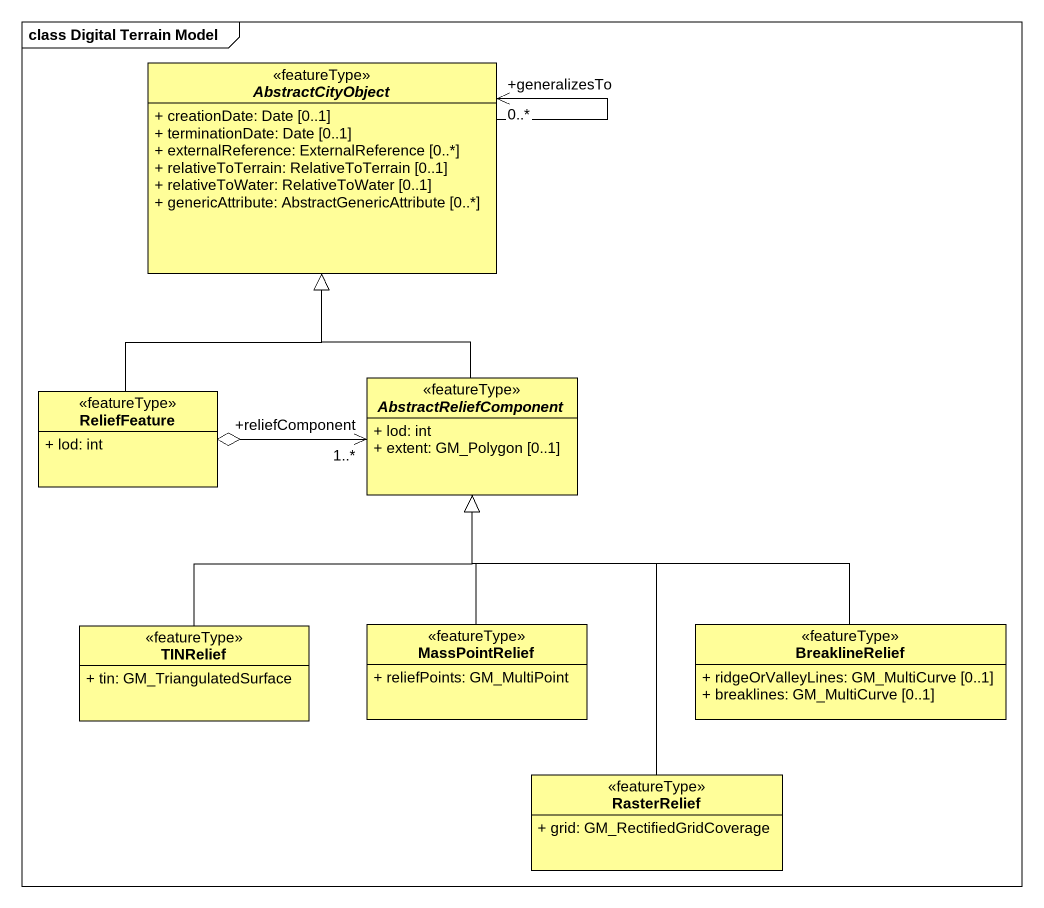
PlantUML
@startuml
mainframe class Digital Terrain Model
hide circle
hide empty members
skinparam classAttributeIconSize 0
abstract class AbstractCityObject <<featureType>> #FFFE99 {
  + creationDate: Date [0..1]
  + terminationDate: Date [0..1]
  + externalReference: ExternalReference [0..*]
  + relativeToTerrain: RelativeToTerrain [0..1]
  + relativeToWater: RelativeToWater [0..1]
  + genericAttribute: AbstractGenericAttribute [0..*]
}
class ReliefFeature <<featureType>> #FFFE99 {
  + lod: int
}
abstract class AbstractReliefComponent <<featureType>> #FFFE99 {
  + lod: int
  + extent: GM_Polygon [0..1]
}
class TINRelief <<featureType>> #FFFE99 {
  + tin: GM_TriangulatedSurface
}
class MassPointRelief <<featureType>> #FFFE99 {
  + reliefPoints: GM_MultiPoint
}
class BreaklineRelief <<featureType>> #FFFE99 {
  + ridgeOrValleyLines: GM_MultiCurve [0..1]
  + breaklines: GM_MultiCurve [0..1]
}
class RasterRelief <<featureType>> #FFFE99 {
  + grid: GM_RectifiedGridCoverage
}
AbstractCityObject --> "+generalizesTo\n0..*" AbstractCityObject
ReliefFeature -up-|> AbstractCityObject
ReliefFeature o-right-> "+reliefComponent\n1..*" AbstractReliefComponent
AbstractReliefComponent -up-|> AbstractCityObject
TINRelief -up-|> AbstractReliefComponent
MassPointRelief -up-|> AbstractReliefComponent
BreaklineRelief -up-|> AbstractReliefComponent
RasterRelief -up-|> AbstractReliefComponent
@enduml
